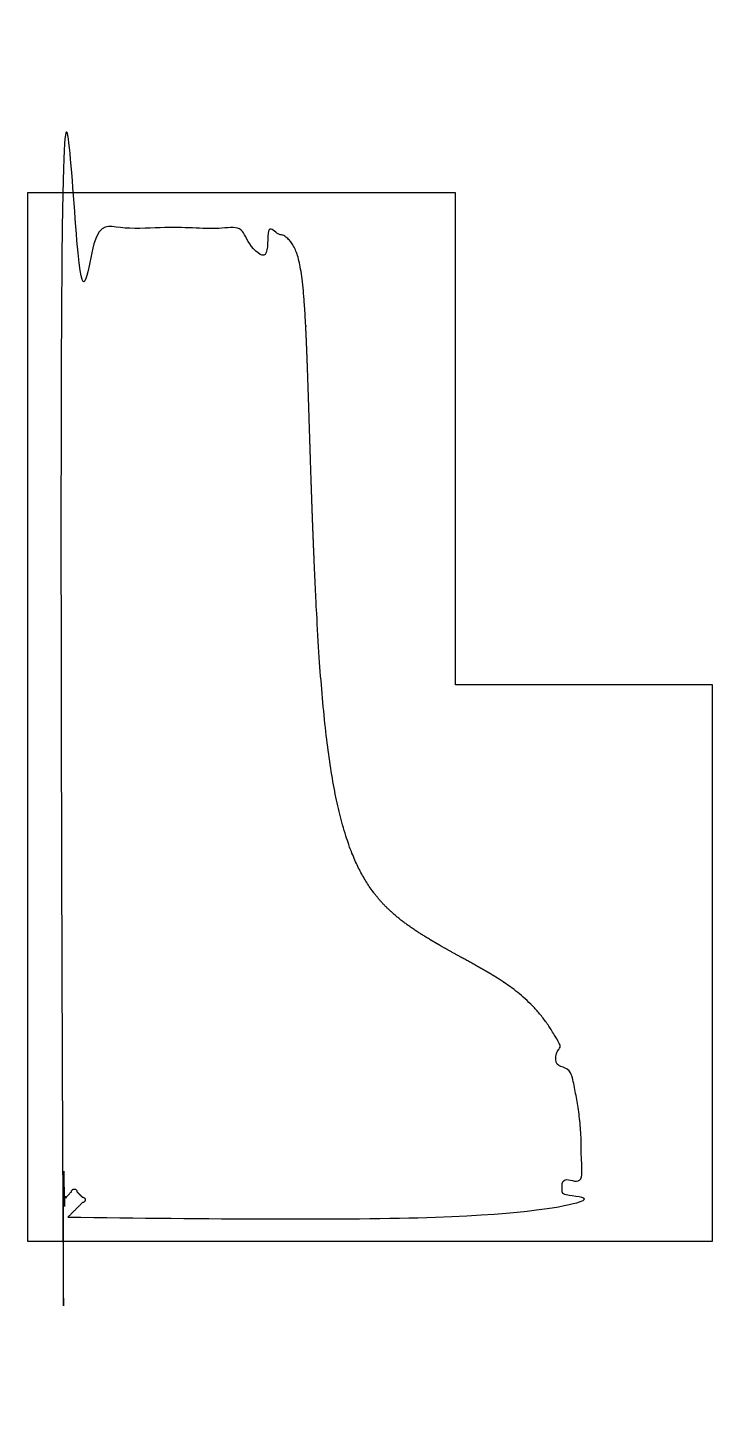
# Model space of a CAD drawing. Header units: inches. Extents: x 0 to 32, y -7.8 to 56.7.
import ezdxf

# ---------------------------------------------------------------- set-up
doc = ezdxf.new("R2010")
doc.units = ezdxf.units.IN
doc.header["$MEASUREMENT"] = 0
doc.layers.add('Take 2', color=18, linetype='Continuous', true_color=0x000000)

msp = doc.modelspace()

# ---------------------------------------------------------------- linework, layer by layer
at = {"layer": 'Take 2'}
msp.add_lwpolyline([(0, 0), (32, 0), (32, 26), (20, 26), (20, 49), (0, 49)], close=True, dxfattribs=at)
msp.add_rational_spline([(1.881, 1.116, 40.073), (2.109, 1.344, 40.073), (2.338, 1.572, 40.073), (2.566, 1.801, 40.073), (2.638, 1.801, 40.073), (2.689, 1.852, 40.073), (2.69, 1.924, 40.073), (2.69, 1.958, 40.073), (2.677, 1.99, 40.073), (2.653, 2.014, 40.073), (2.629, 2.038, 40.073), (2.597, 2.051, 40.073), (2.563, 2.051, 40.073), (2.477, 2.137, 40.073), (2.391, 2.223, 40.073), (2.304, 2.31, 40.073), (2.304, 2.382, 40.073), (2.253, 2.433, 40.073), (2.18, 2.433, 40.073), (2.146, 2.434, 40.073), (2.115, 2.421, 40.073), (2.091, 2.397, 40.073), (2.067, 2.373, 40.073), (2.054, 2.341, 40.073), (2.054, 2.307, 40.073), (1.827, 2.08, 40.073), (1.6, 1.853, 40.073), (1.372, 1.625, 40.073), (1.372, 16.874, 40.073), (1.372, 32.123, 40.073), (1.372, 47.372, 40.073), (1.72, 47.372, 40.073), (2.057, 47.372, 40.073), (2.382, 47.372, 40.073), (2.382, 47.027, 40.073), (2.382, 46.681, 40.073), (2.382, 46.336, 40.073), (2.332, 46.284, 40.073), (2.332, 46.212, 40.073), (2.382, 46.161, 40.073), (2.406, 46.136, 40.073), (2.437, 46.123, 40.073), (2.471, 46.123, 40.073), (2.505, 46.123, 40.073), (2.537, 46.136, 40.073), (2.561, 46.161, 40.073), (2.683, 46.161, 40.073), (2.805, 46.161, 40.073), (2.927, 46.161, 40.073), (2.979, 46.11, 40.073), (3.051, 46.11, 40.073), (3.102, 46.161, 40.073), (3.126, 46.184, 40.073), (3.14, 46.216, 40.073), (3.14, 46.25, 40.073), (3.14, 46.284, 40.073), (3.126, 46.315, 40.073), (3.102, 46.339, 40.073), (3.102, 46.683, 40.073), (3.102, 47.028, 40.073), (3.102, 47.372, 40.073), (6.985, 47.371, 40.073), (9.137, 47.361, 40.073), (10.382, 47.285, 40.073), (10.382, 46.954, 40.073), (10.382, 46.623, 40.073), (10.382, 46.293, 40.073), (10.332, 46.241, 40.073), (10.332, 46.169, 40.073), (10.382, 46.118, 40.073), (10.406, 46.093, 40.073), (10.437, 46.08, 40.073), (10.471, 46.08, 40.073), (10.505, 46.08, 40.073), (10.537, 46.093, 40.073), (10.561, 46.118, 40.073), (10.683, 46.118, 40.073), (10.805, 46.118, 40.073), (10.927, 46.118, 40.073), (10.979, 46.067, 40.073), (11.051, 46.067, 40.073), (11.102, 46.118, 40.073), (11.126, 46.142, 40.073), (11.14, 46.173, 40.073), (11.14, 46.207, 40.073), (11.14, 46.241, 40.073), (11.126, 46.272, 40.073), (11.102, 46.296, 40.073), (11.102, 46.604, 40.073), (11.102, 46.913, 40.073), (11.102, 47.221, 40.073), (11.775, 47.136, 40.073), (12.709, 46.635, 40.073), (13.076, 43.916, 40.073), (13.494, 23.746, 40.073), (15.419, 15.764, 40.073), (19.437, 13.779, 40.073), (24.021, 11.133, 40.073), (25.016, 8.846, 40.073), (24.967, 8.846, 40.073), (24.918, 8.846, 40.073), (24.868, 8.846, 40.073), (24.817, 8.897, 40.073), (24.745, 8.897, 40.073), (24.693, 8.846, 40.073), (24.669, 8.822, 40.073), (24.656, 8.791, 40.073), (24.656, 8.757, 40.073), (24.656, 8.723, 40.073), (24.669, 8.691, 40.073), (24.693, 8.668, 40.073), (24.693, 8.545, 40.073), (24.693, 8.423, 40.073), (24.693, 8.301, 40.073), (24.643, 8.25, 40.073), (24.643, 8.177, 40.073), (24.693, 8.126, 40.073), (24.717, 8.102, 40.073), (24.749, 8.089, 40.073), (24.783, 8.089, 40.073), (24.817, 8.089, 40.073), (24.848, 8.102, 40.073), (24.872, 8.126, 40.073), (25.011, 8.126, 40.073), (25.151, 8.126, 40.073), (25.291, 8.126, 40.073), (25.731, 6.802, 40.073), (25.965, 5.094, 40.073), (25.859, 2.846, 40.073), (25.623, 2.846, 40.073), (25.387, 2.846, 40.073), (25.151, 2.846, 40.073), (25.1, 2.897, 40.073), (25.027, 2.897, 40.073), (24.976, 2.846, 40.073), (24.952, 2.822, 40.073), (24.938, 2.791, 40.073), (24.938, 2.757, 40.073), (24.938, 2.723, 40.073), (24.952, 2.691, 40.073), (24.976, 2.668, 40.073), (24.976, 2.545, 40.073), (24.976, 2.423, 40.073), (24.976, 2.301, 40.073), (24.925, 2.25, 40.073), (24.925, 2.177, 40.073), (24.976, 2.126, 40.073), (25, 2.102, 40.073), (25.031, 2.089, 40.073), (25.065, 2.089, 40.073), (25.099, 2.089, 40.073), (25.131, 2.102, 40.073), (25.154, 2.126, 40.073), (25.374, 2.126, 40.073), (25.594, 2.126, 40.073), (25.814, 2.126, 40.073), (25.79, 1.8, 40.073), (25.759, 1.464, 40.073), (25.72, 1.116, 40.073), (17.774, 1.116, 40.073), (9.828, 1.116, 40.073), (1.881, 1.116, 40.073)], [1, 1, 1, 1, 0.809159734851, 0.809159734851, 1, 0.948043951932, 0.948043951932, 1, 0.948043951932, 0.948043951932, 1, 1, 1, 1, 0.809159734851, 0.809159734851, 1, 0.948043951932, 0.948043951932, 1, 0.948043951932, 0.948043951932, 1, 1, 1, 1, 1, 1, 1, 1, 1, 1, 1, 1, 1, 0.809159734851, 0.809159734851, 1, 0.948043951933, 0.948043951933, 1, 0.948043951933, 0.948043951933, 1, 1, 1, 1, 0.809159734851, 0.809159734851, 1, 0.948043951933, 0.948043951933, 1, 0.948043951933, 0.948043951933, 1, 1, 1, 1, 1, 1, 1, 1, 1, 1, 0.809159734851, 0.809159734851, 1, 0.948043951933, 0.948043951933, 1, 0.948043951933, 0.948043951933, 1, 1, 1, 1, 0.809159734851, 0.809159734851, 1, 0.948043951933, 0.948043951933, 1, 0.948043951933, 0.948043951933, 1, 1, 1, 1, 1, 1, 1, 1, 1, 1, 1, 1, 1, 1, 1, 0.809159734851, 0.809159734851, 1, 0.948043951933, 0.948043951933, 1, 0.948043951933, 0.948043951933, 1, 1, 1, 1, 0.809159734851, 0.809159734851, 1, 0.948043951933, 0.948043951933, 1, 0.948043951933, 0.948043951933, 1, 1, 1, 1, 1, 1, 1, 1, 1, 1, 0.809159734851, 0.809159734851, 1, 0.948043951933, 0.948043951933, 1, 0.948043951933, 0.948043951933, 1, 1, 1, 1, 0.809159734851, 0.809159734851, 1, 0.948043951933, 0.948043951933, 1, 0.948043951933, 0.948043951933, 1, 1, 1, 1, 1, 1, 1, 1, 1, 1], degree=3, knots=[91.939199, 91.939199, 91.939199, 91.939199, 92.524665, 92.524665, 92.524665, 92.718659, 92.718659, 92.718659, 92.818012, 92.818012, 92.818012, 92.917365, 92.917365, 92.917365, 93.42634, 93.42634, 93.42634, 93.620333, 93.620333, 93.620333, 93.719686, 93.719686, 93.719686, 93.819039, 93.819039, 93.819039, 94.402491, 94.402491, 94.402491, 95.391484, 95.391484, 95.391484, 95.950308, 95.950308, 95.950308, 96.728012, 96.728012, 96.728012, 96.922005, 96.922005, 96.922005, 97.021358, 97.021358, 97.021358, 97.120711, 97.120711, 97.120711, 97.629686, 97.629686, 97.629686, 97.82368, 97.82368, 97.82368, 97.923032, 97.923032, 97.923032, 98.022385, 98.022385, 98.022385, 98.79749, 98.79749, 98.79749, 105.830108, 105.830108, 105.830108, 106.602396, 106.602396, 106.602396, 106.796389, 106.796389, 106.796389, 106.895742, 106.895742, 106.895742, 106.995095, 106.995095, 106.995095, 107.504071, 107.504071, 107.504071, 107.698064, 107.698064, 107.698064, 107.797417, 107.797417, 107.797417, 107.89677, 107.89677, 107.89677, 108.616952, 108.616952, 108.616952, 114.029326, 129.059419, 144.089512, 159.119605, 174.149698, 182.779615, 182.779615, 182.779615, 183.002537, 183.002537, 183.002537, 183.196531, 183.196531, 183.196531, 183.295883, 183.295883, 183.295883, 183.395236, 183.395236, 183.395236, 183.904212, 183.904212, 183.904212, 184.098205, 184.098205, 184.098205, 184.197558, 184.197558, 184.197558, 184.296911, 184.296911, 184.296911, 184.930898, 184.930898, 184.930898, 189.394959, 189.394959, 189.394959, 190.123334, 190.123334, 190.123334, 190.317327, 190.317327, 190.317327, 190.41668, 190.41668, 190.41668, 190.516033, 190.516033, 190.516033, 191.025009, 191.025009, 191.025009, 191.219002, 191.219002, 191.219002, 191.318355, 191.318355, 191.318355, 191.417708, 191.417708, 191.417708, 192.09707, 192.09707, 192.09707, 192.713027, 192.713027, 192.713027, 193.692117, 193.692117, 193.692117, 193.692117], dxfattribs=at)

doc.saveas('drawing.dxf')
